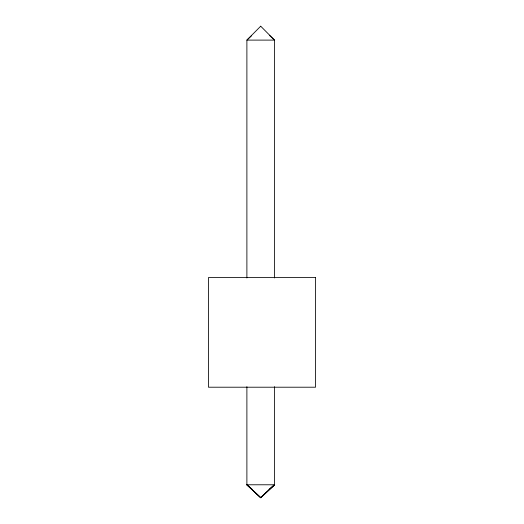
<?xml version="1.0" encoding="UTF-8"?>
<svg xmlns="http://www.w3.org/2000/svg" width="524" height="524" viewBox="0 0 524 524"><rect width="100%" height="100%" fill="white"/><g stroke="black" fill="none" stroke-linecap="round" stroke-linejoin="round"><path stroke-width="0.79" d="M251.494 35.789L246.889 40.106L246.889 277.975M269.113 489.423L274.517 484.779L274.517 386.686M252.293 489.423L246.889 484.779L246.889 386.686M269.336 35.252L274.517 40.106L274.517 277.975M260.703 26.2L246.889 40.106L274.517 40.106L260.703 26.2M274.517 484.779L260.703 497.8L246.889 484.779L274.517 484.779L260.703 497.728L246.889 484.779L260.703 497.571L274.517 484.779M315.533 277.55L208.467 277.55L208.467 387.21L315.533 387.21L315.533 277.55"/></g></svg>
